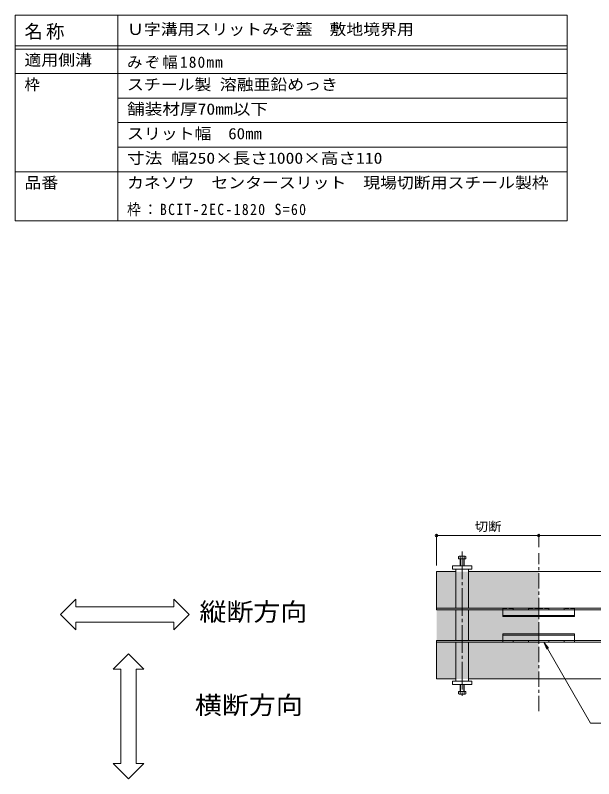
# Model space of a CAD drawing. Units: millimetres at full size, sheet at 1:5; details may follow other scales. Extents: x -1313 to 1940, y -1318 to 1367.
# Drawn here: x 40 to 983, y 123 to 1367 of the extents above; entities that cross this region are included whole.
import ezdxf
from ezdxf.enums import TextEntityAlignment as Align

# ---------------------------------------------------------------- set-up
doc = ezdxf.new("R2010")
doc.units = ezdxf.units.MM
doc.header["$LTSCALE"] = 5
doc.header["$PDMODE"] = 32
doc.header["$PDSIZE"] = 4
for name, pattern in [('CHAIN1', [8, 5, -1, 1, -1]), ('CHAIN2', [12, 9, -1, 1, -1]), ('DASHED1', [1.8, 1.2, -0.6])]:
    doc.linetypes.add(name, pattern=pattern)
for name, color, linetype, lineweight in [('E-3_寸法', 4, 'Continuous', 5), ('E-4_文字', 7, 'Continuous', 5), ('E-5_建具', 7, 'Continuous', 5), ('E-6_間仕切', 7, 'DASHED1', 5), ('E-8_ハッチ', 7, 'Continuous', 5), ('E-9_記号', 2, 'Continuous', 5), ('E-B_衛生陶器', 134, 'Continuous', 5), ('F-F_F-Fﾚｲﾔ', 3, 'Continuous', 5)]:
    doc.layers.add(name, color=color, linetype=linetype, lineweight=lineweight)
doc.layers.add('E-A_インテリア', color=7, linetype='Continuous')
doc.styles.add('ＭＳ ゴシック', font='')
doc.styles.get('ＭＳ ゴシック').set_extended_font_data('MS Gothic')

msp = doc.modelspace()

# ---------------------------------------------------------------- linework, layer by layer
at = {"layer": 'E-3_寸法'}
for p, q in [((726.757, 460.282), (726.757, 397.782)), ((758.007, 460.282), (726.757, 460.282)), ((1008.007, 460.282), (778.84, 460.282)), ((1560.09, 400.448), (726.757, 400.448)), ((1560.09, 397.782), (726.757, 397.782)), ((726.757, 347.782), (726.757, 285.282)), ((726.757, 347.782), (1560.09, 347.782)), ((1560.09, 345.115), (726.757, 345.115)), ((758.007, 285.282), (726.757, 285.282)), ((1008.007, 285.282), (778.84, 285.282))]:
    msp.add_line(p, q, dxfattribs=at)
at = {"layer": 'E-4_文字'}
for p, q in [((726.757, 520.523), (726.757, 470.282)), ((893.424, 519.023), (726.757, 519.023)), ((893.424, 520.523), (893.424, 500.372)), ((893.424, 519.023), (1560.09, 519.023))]:
    msp.add_line(p, q, dxfattribs=at)
at = {"layer": 'E-4_文字', "linetype": 'CHAIN1'}
msp.add_line((893.424, 232.657), (893.424, 490.372), dxfattribs=at)
at = {"layer": 'E-4_文字'}
for p in [(726.757, 519.023), (893.424, 519.023)]:
    msp.add_point(p, dxfattribs=at)
at = {"layer": 'E-5_建具'}
for p, q in [((113.558, 390.282), (138.558, 415.282)), ((138.558, 402.782), (138.558, 415.282)), ((323.506, 390.282), (298.506, 415.282)), ((298.506, 402.782), (298.506, 415.282)), ((138.558, 402.782), (298.506, 402.782)), ((113.558, 390.282), (138.558, 365.282)), ((323.506, 390.282), (298.506, 365.282)), ((138.558, 365.282), (138.558, 377.782)), ((138.558, 377.782), (298.506, 377.782)), ((298.506, 365.282), (298.506, 377.782)), ((901.757, 345.282), (906.541, 333.733)), ((901.757, 345.282), (909.367, 335.365)), ((901.757, 345.282), (978.063, 213.115)), ((224.487, 326.191), (199.487, 301.191)), ((224.487, 326.191), (249.487, 301.191)), ((211.987, 301.191), (199.487, 301.191)), ((211.987, 147.746), (211.987, 301.191)), ((249.487, 301.191), (236.987, 301.191)), ((236.987, 147.746), (236.987, 301.191)), ((1168.335, 213.115), (978.063, 213.115)), ((224.487, 122.746), (199.487, 147.746)), ((211.987, 147.746), (199.487, 147.746)), ((224.487, 122.746), (249.487, 147.746)), ((249.487, 147.746), (236.987, 147.746))]:
    msp.add_line(p, q, dxfattribs=at)
at = {"layer": 'E-6_間仕切'}
for p, q in [((835.09, 399.865), (835.09, 397.782)), ((835.09, 399.865), (835.09, 397.782)), ((835.507, 400.282), (851.34, 400.282)), ((835.507, 400.282), (851.34, 400.282)), ((851.757, 399.865), (851.757, 397.782)), ((851.757, 399.865), (851.757, 397.782)), ((876.757, 399.865), (876.757, 397.782)), ((876.757, 399.865), (876.757, 397.782)), ((893.007, 400.282), (877.174, 400.282)), ((893.007, 400.282), (877.174, 400.282)), ((893.424, 399.865), (893.424, 397.782)), ((893.424, 399.865), (893.424, 397.782)), ((893.424, 399.865), (893.424, 397.782)), ((893.424, 399.865), (893.424, 397.782)), ((893.84, 400.282), (909.674, 400.282)), ((893.84, 400.282), (909.674, 400.282)), ((910.09, 399.865), (910.09, 397.782)), ((910.09, 399.865), (910.09, 397.782)), ((935.09, 399.865), (935.09, 397.782)), ((935.09, 399.865), (935.09, 397.782)), ((951.34, 400.282), (935.507, 400.282)), ((951.34, 400.282), (935.507, 400.282)), ((951.757, 399.865), (951.757, 397.782)), ((951.757, 399.865), (951.757, 397.782)), ((851.757, 397.782), (876.757, 397.782)), ((851.757, 397.782), (876.757, 397.782)), ((935.09, 397.782), (910.09, 397.782)), ((935.09, 397.782), (910.09, 397.782)), ((835.09, 345.698), (835.09, 347.782)), ((835.09, 345.698), (835.09, 347.782)), ((835.507, 345.282), (851.34, 345.282)), ((835.507, 345.282), (851.34, 345.282)), ((851.757, 347.782), (876.757, 347.782)), ((851.757, 345.698), (851.757, 347.782)), ((851.757, 347.782), (876.757, 347.782)), ((851.757, 345.698), (851.757, 347.782)), ((876.757, 345.698), (876.757, 347.782)), ((876.757, 345.698), (876.757, 347.782)), ((893.007, 345.282), (877.174, 345.282)), ((893.007, 345.282), (877.174, 345.282)), ((893.424, 345.698), (893.424, 347.782)), ((893.424, 345.698), (893.424, 347.782)), ((893.424, 345.698), (893.424, 347.782)), ((893.424, 345.698), (893.424, 347.782)), ((893.84, 345.282), (909.674, 345.282)), ((893.84, 345.282), (909.674, 345.282)), ((935.09, 347.782), (910.09, 347.782)), ((910.09, 345.698), (910.09, 347.782)), ((935.09, 347.782), (910.09, 347.782)), ((910.09, 345.698), (910.09, 347.782)), ((935.09, 345.698), (935.09, 347.782)), ((935.09, 345.698), (935.09, 347.782)), ((951.34, 345.282), (935.507, 345.282)), ((951.34, 345.282), (935.507, 345.282)), ((951.757, 345.698), (951.757, 347.782)), ((951.757, 345.698), (951.757, 347.782))]:
    msp.add_line(p, q, dxfattribs=at)
at = {"layer": 'E-6_間仕切', "linetype": 'Continuous'}
for p, q in [((835.09, 397.782), (835.09, 386.948)), ((835.09, 397.782), (835.09, 386.948)), ((893.424, 388.865), (835.09, 388.865)), ((893.424, 388.865), (835.09, 388.865)), ((893.424, 386.948), (835.09, 386.948)), ((893.424, 386.948), (835.09, 386.948)), ((893.424, 397.782), (893.424, 386.948)), ((893.424, 397.782), (893.424, 386.948)), ((893.424, 397.782), (893.424, 386.948)), ((893.424, 397.782), (893.424, 386.948)), ((893.424, 388.865), (951.757, 388.865)), ((893.424, 388.865), (951.757, 388.865)), ((893.424, 386.948), (951.757, 386.948)), ((893.424, 386.948), (951.757, 386.948)), ((951.757, 397.782), (951.757, 386.948)), ((951.757, 397.782), (951.757, 386.948)), ((893.424, 358.615), (835.09, 358.615)), ((835.09, 347.782), (835.09, 358.615)), ((893.424, 358.615), (835.09, 358.615)), ((835.09, 347.782), (835.09, 358.615)), ((893.424, 356.698), (835.09, 356.698)), ((893.424, 356.698), (835.09, 356.698)), ((893.424, 358.615), (951.757, 358.615)), ((893.424, 347.782), (893.424, 358.615)), ((893.424, 358.615), (951.757, 358.615)), ((893.424, 347.782), (893.424, 358.615)), ((893.424, 347.782), (893.424, 358.615)), ((893.424, 347.782), (893.424, 358.615)), ((893.424, 356.698), (951.757, 356.698)), ((893.424, 356.698), (951.757, 356.698)), ((951.757, 347.782), (951.757, 358.615)), ((951.757, 347.782), (951.757, 358.615))]:
    msp.add_line(p, q, dxfattribs=at)
at = {"layer": 'E-6_間仕切'}
for centre, start, end in [((835.507, 399.865), 90, 180), ((835.507, 399.865), 90, 180), ((851.34, 399.865), 0, 90), ((851.34, 399.865), 0, 90), ((877.174, 399.865), 90, 180), ((877.174, 399.865), 90, 180), ((893.007, 399.865), 0, 90), ((893.007, 399.865), 0, 90), ((893.84, 399.865), 90, 180), ((893.84, 399.865), 90, 180), ((909.674, 399.865), 0, 90), ((909.674, 399.865), 0, 90), ((935.507, 399.865), 90, 180), ((935.507, 399.865), 90, 180), ((951.34, 399.865), 0, 90), ((951.34, 399.865), 0, 90), ((835.507, 345.698), 180, 270), ((835.507, 345.698), 180, 270), ((851.34, 345.698), 270, 0), ((851.34, 345.698), 270, 0), ((877.174, 345.698), 180, 270), ((877.174, 345.698), 180, 270), ((893.007, 345.698), 270, 0), ((893.007, 345.698), 270, 0), ((893.84, 345.698), 180, 270), ((893.84, 345.698), 180, 270), ((909.674, 345.698), 270, 0), ((909.674, 345.698), 270, 0), ((935.507, 345.698), 180, 270), ((935.507, 345.698), 180, 270), ((951.34, 345.698), 270, 0), ((951.34, 345.698), 270, 0)]:
    msp.add_arc(centre, 0.417, start, end, dxfattribs=at)
at = {"layer": 'E-8_ハッチ'}
for points in [[(752.59, 464.448), (784.257, 464.448), (784.257, 469.448), (752.59, 469.448)], [(752.59, 281.532), (784.257, 281.532), (784.257, 276.532), (752.59, 276.532)]]:
    msp.add_lwpolyline(points, close=True, dxfattribs=at)
at = {"layer": 'E-9_記号'}
for p, q in [((773.31, 485.532), (763.977, 485.532)), ((762.424, 485.032), (762.424, 481.115)), ((762.424, 481.115), (774.424, 481.115)), ((765.09, 485.032), (765.09, 469.448)), ((765.674, 481.115), (765.674, 469.448)), ((771.174, 469.448), (771.174, 481.115)), ((771.757, 469.448), (771.757, 485.032)), ((774.424, 481.115), (774.424, 485.032)), ((765.09, 260.948), (765.09, 276.532)), ((765.674, 264.865), (765.674, 276.532)), ((771.174, 276.532), (771.174, 264.865)), ((771.757, 276.532), (771.757, 260.948)), ((762.424, 264.865), (774.424, 264.865)), ((762.424, 260.948), (762.424, 264.865)), ((774.424, 264.865), (774.424, 260.948)), ((773.31, 260.448), (763.977, 260.448))]:
    msp.add_line(p, q, dxfattribs=at)
for centre, radius, start, end in [((763.757, 483.552), 1.992, 47.9749, 132.0251), ((768.424, 474.358), 11.182, 72.65606, 107.34394), ((773.09, 483.552), 1.992, 47.9749, 132.0251), ((763.757, 262.428), 1.992, 227.9749, 312.0251), ((768.424, 271.622), 11.182, 252.65606, 287.34394), ((773.09, 262.428), 1.992, 227.9749, 312.0251)]:
    msp.add_arc(centre, radius, start, end, dxfattribs=at)
at = {"layer": 'E-A_インテリア'}
msp.add_solid([(726.757, 285.282), (893.424, 285.282), (726.757, 460.282), (893.424, 460.282)], dxfattribs=at)
at = {"layer": 'E-B_衛生陶器', "linetype": 'CHAIN2'}
msp.add_line((768.424, 493.05), (768.424, 256.293), dxfattribs=at)
at = {"layer": 'E-B_衛生陶器'}
for p, q in [((758.007, 400.448), (758.007, 464.448)), ((778.84, 464.448), (778.84, 400.448)), ((758.007, 397.782), (758.007, 347.782)), ((778.84, 397.782), (778.84, 347.782)), ((758.007, 281.532), (758.007, 345.115)), ((778.84, 345.115), (778.84, 281.532))]:
    msp.add_line(p, q, dxfattribs=at)
at = {"layer": 'F-F_F-Fﾚｲﾔ', "color": 7}
for p, q in [((39.856, 1366.881), (939.856, 1366.881)), ((39.856, 1366.881), (39.856, 1031.881)), ((207.144, 1366.881), (207.144, 1031.881)), ((939.856, 1366.881), (939.856, 1031.881)), ((39.856, 1316.881), (939.856, 1316.881)), ((39.856, 1311.881), (939.856, 1311.881)), ((39.856, 1271.881), (939.856, 1271.881)), ((39.856, 1271.881), (939.856, 1271.881)), ((207.144, 1231.881), (939.856, 1231.881)), ((207.144, 1191.881), (939.856, 1191.881)), ((207.144, 1151.881), (939.856, 1151.881)), ((39.856, 1111.881), (939.856, 1111.881)), ((39.856, 1031.881), (939.856, 1031.881))]:
    msp.add_line(p, q, dxfattribs=at)

# ---------------------------------------------------------------- texts
at = {"layer": 'E-4_文字', "color": 2, "style": 'ＭＳ ゴシック', "width": 1.1}
msp.add_text('切断', height=14.66, dxfattribs=at).set_placement((788.84, 522.023), align=Align.BOTTOM_LEFT)
at = {"layer": 'E-5_建具', "color": 6, "style": 'ＭＳ ゴシック', "width": 1.1}
for s, p in [('縦断方向', (340.084, 371.254)), ('横断方向', (332.708, 219.205))]:
    msp.add_text(s, height=29.33, dxfattribs=at).set_placement(p, align=Align.BOTTOM_LEFT)
at = {"layer": 'F-F_F-Fﾚｲﾔ', "style": 'ＭＳ ゴシック'}
for s, width, p in [('Ｕ字溝用スリットみぞ蓋\u3000敷地境界用', 1.1, (222.144, 1329.381)), ('適用側溝', 1.1, (54.856, 1279.381)), ('スチール製 溶融亜鉛めっき', 1.1, (222.144, 1239.381)), ('舗装材厚70mm以下', 1.15, (222.144, 1199.381)), ('スリット幅\u300060㎜', 1.1, (222.144, 1159.381)), ('寸法 幅250×長さ1000×高さ110', 1.15, (222.144, 1119.381)), ('品番', 1.1, (54.856, 1079.381)), ('カネソウ\u3000センタースリット\u3000現場切断用スチール製枠', 1.1, (222.144, 1079.381))]:
    msp.add_text(s, height=18.33, dxfattribs=dict(at, width=width)).set_placement(p, align=Align.BOTTOM_LEFT)
msp.add_text('枠', height=18.33, dxfattribs=at).set_placement((54.856, 1239.381), align=Align.BOTTOM_LEFT)
at = {"layer": 'F-F_F-Fﾚｲﾔ', "attachment_point": 7, "style": 'ＭＳ ゴシック'}
for s, insert, char_height in [('\\T1.17;名称', (54.856, 1326.881), 21.99), ('\\T1.15;みぞ幅180mm', (222.144, 1279.381), 18.33), ('\\T1.19;\\W0.9;枠：BCIT-2EC-1820\\~S=60\u3000', (222.144, 1039.381), 18.33)]:
    msp.add_mtext(s, dxfattribs=dict(at, insert=insert, char_height=char_height))

doc.saveas('drawing.dxf')
